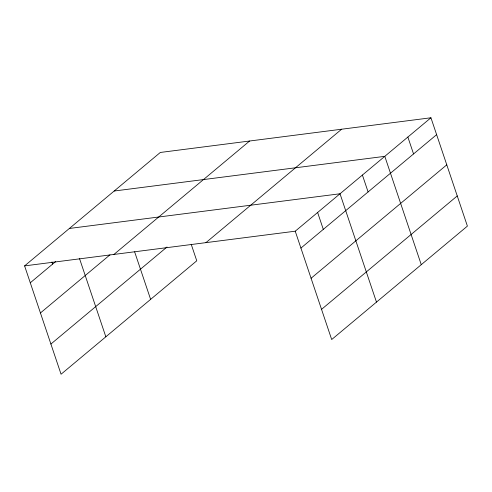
<?xml version="1.0" encoding="UTF-8"?>
<svg xmlns="http://www.w3.org/2000/svg" width="492" height="492" viewBox="0 0 492 492"><rect width="100%" height="100%" fill="white"/><g stroke="black" fill="none" stroke-linecap="round" stroke-linejoin="round"><path stroke-width="0.74" d="M191.203 244.272L196.763 260.803L61.063 374.228L24.6 265.889L160.306 152.459L430.937 117.772L467.4 226.111L331.694 339.541L295.237 231.197L430.937 117.772M30.283 282.777L55.621 261.596M40.442 312.955L109.968 254.838M113.91 254.444L249.616 141.013M50.904 344.049L166.997 247.015M205.927 242.648L341.632 129.218M300.92 248.085L436.625 134.654M311.073 278.263L446.779 164.838M321.54 309.357L457.246 195.933M114.169 191.025L384.799 156.339L421.263 264.678M69.384 228.46L340.015 193.768L376.478 302.106M24.6 265.889L295.237 231.197M407.868 137.053L413.551 153.941M362.407 175.054L368.09 191.935M317.623 212.482L323.305 229.37M134.63 251.83L150.626 299.37M79.421 258.282L105.841 336.799M51.961 261.947L52.675 264.063"/></g></svg>
